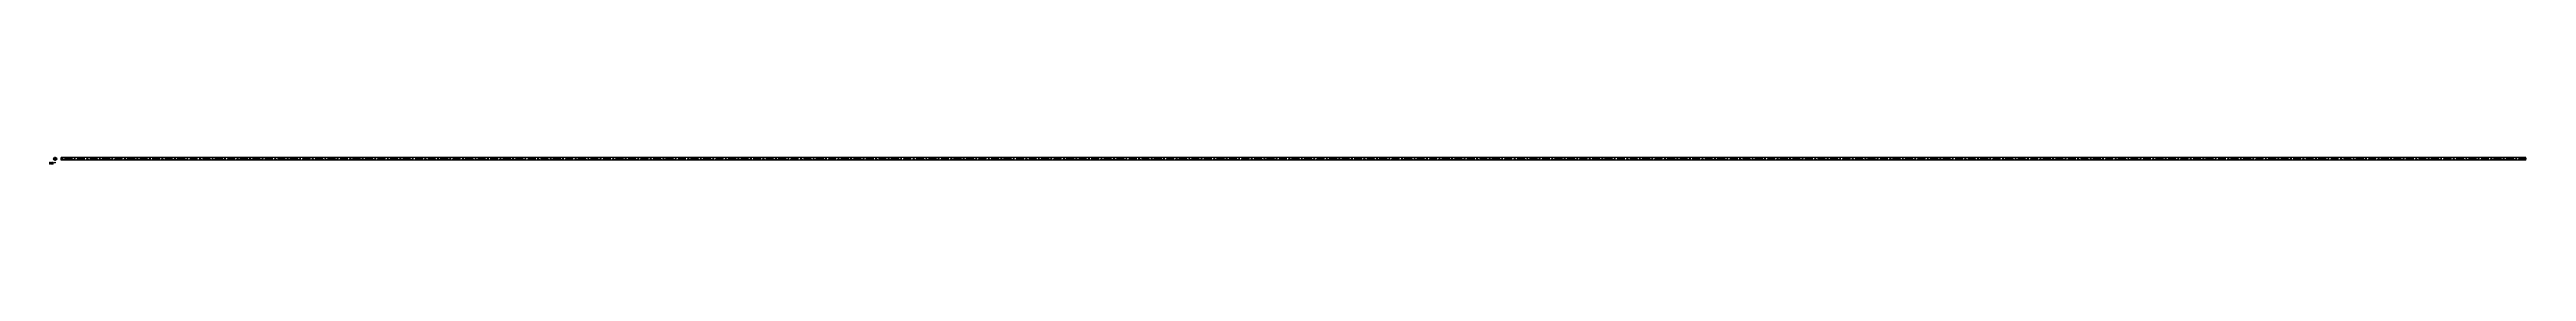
# Model space of a CAD drawing. Extents: x -23 to 10027, y -22 to 8.
import ezdxf

# ---------------------------------------------------------------- set-up
doc = ezdxf.new("R2010")
doc.units = 0
doc.linetypes.add('CENTER', pattern=[50.8, 31.75, -6.35, 6.35, -6.35])
doc.linetypes.add('DASHED', pattern=[19.05, 12.7, -6.35])
doc.layers.get('0').update_dxf_attribs({"linetype": 'CONTINUOUS'})
doc.layers.add('CENTER', color=1, linetype='CENTER')
doc.styles.get("Standard").update_dxf_attribs({"font": 'txt.shx', "height": 3, "bigfont": 'bigfont.shx'})

msp = doc.modelspace()

# ---------------------------------------------------------------- linework, layer by layer
at = {"color": 7, "linetype": 'CONTINUOUS'}
for p, q in [((10025, 6), (25, 6)), ((25, -6), (25, 6)), ((10025, -6), (10025, 6)), ((10025, -6), (25, -6))]:
    msp.add_line(p, q, dxfattribs=at)
at = {"color": 3, "linetype": 'DASHED'}
for p, q in [((10025, 4), (25, 4)), ((10025, -4), (25, -4))]:
    msp.add_line(p, q, dxfattribs=at)
at = {"color": 7, "linetype": 'CONTINUOUS'}
for radius in [6.25, 4.25]:
    msp.add_circle((0, 0), radius, dxfattribs=at)
at = {"layer": 'CENTER', "color": 1, "linetype": 'CENTER'}
for p, q in [((8, 0), (-8, 0)), ((0, -8), (0, 8)), ((10027, 0), (23, 0))]:
    msp.add_line(p, q, dxfattribs=at)

# ---------------------------------------------------------------- texts
at = {"color": 7, "linetype": 'CONTINUOUS'}
for s, p in [('EHOS09-10', (-23, -17)), ('EHOS09', (-23, -22))]:
    msp.add_text(s, height=3, dxfattribs=at).set_placement(p)

doc.saveas('drawing.dxf')
